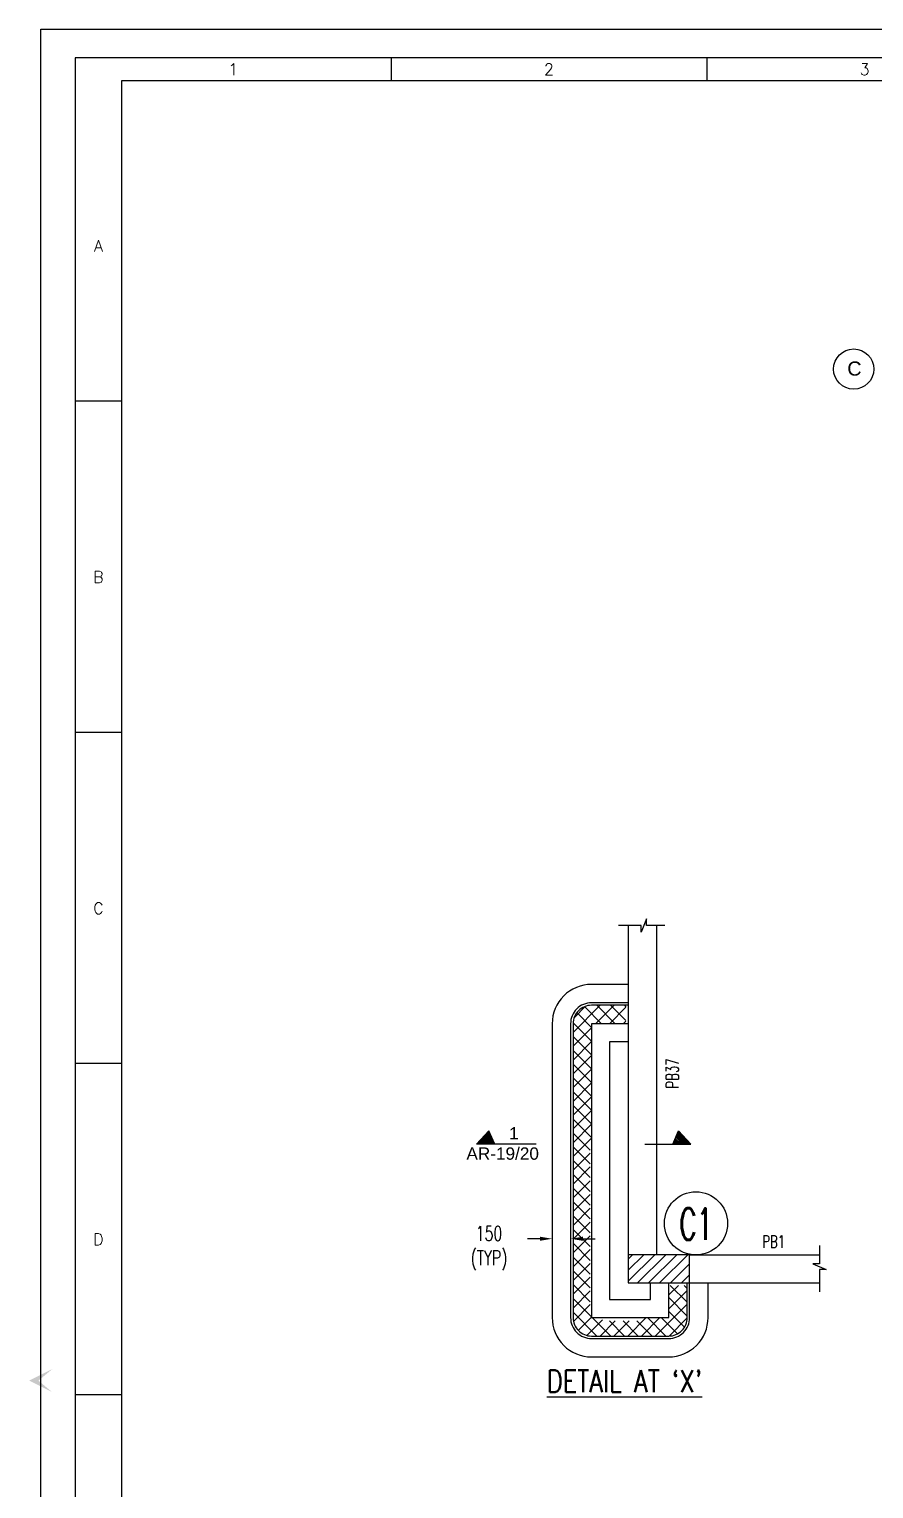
# Model space of a CAD drawing. Header units: millimetres. Extents: x 2659630 to 6742168, y -2425387 to -732288.
# Drawn here: x 2875368 to 2892575, y -930331 to -900602 of the extents above; entities that cross this region are included whole.
import ezdxf
from ezdxf.enums import TextEntityAlignment as Align

# ---------------------------------------------------------------- set-up
doc = ezdxf.new("R2010")
doc.units = ezdxf.units.MM
doc.header["$PDMODE"] = 35
doc.header["$PDSIZE"] = -25
doc.layers.add('G-ANNO-SYMB', color=111, linetype='Continuous', lineweight=9)
for name, color, linetype in [('PNA', 8, 'Continuous'), ('S-BEAM NO', 3, 'Continuous'), ('S-BEAM OUTER', 4, 'Continuous'), ('S-BRECK LINE', 8, 'Continuous'), ('S-COLUMN', 1, 'Continuous'), ('S-COLUMN CIRCLE', 9, 'Continuous'), ('S-COLUMN HATCH', 8, 'Continuous'), ('S-COLUMN NO', 2, 'Continuous'), ('S-DIM-1', 5, 'Continuous'), ('S-GRIDE CIRCLE', 8, 'Continuous'), ('S-GRIDE NO', 1, 'Continuous'), ('S-SECTION MARK', 1, 'Continuous'), ('S-TITIL', 6, 'Continuous')]:
    doc.layers.add(name, color=color, linetype=linetype)
doc.styles.add('Arial', font='arial.ttf', dxfattribs={"height": 123})
doc.styles.add('Arial_1', font='arial.ttf', dxfattribs={"height": 98.353293})
doc.styles.add('ROMANS', font='r.shx', dxfattribs={"width": 0.7})
doc.dimstyles.new('dim100', dxfattribs={"dimtxt": 250, "dimasz": 250, "dimexe": 200, "dimexo": 200, "dimgap": 100, "dimtad": 1, "dimdec": 0, "dimrnd": 1, "dimzin": 0, "dimdsep": 46, "dimtxsty": 'ROMANS', "dimcen": 0, "dimclrd": 5, "dimclre": 5, "dimclrt": 4, "dimadec": 0, "dimazin": 0, "dimtfac": 1, "dimtdec": 0, "dimtix": 1, "dimtofl": 0, "dimtmove": 2, "dimatfit": 3, "dimfxl": 1, "dimtolj": 1, "dimtzin": 0, "dimlwd": -1, "dimlwe": -1, "dimarcsym": 0})
pattern_1 = [(45, (-5143346.47, 981052.52), (-140.316502, 140.316502), []), (135, (-5143346.47, 981052.52), (-140.316502, -140.316502), [])]
pattern_2 = [(45, (2810154.947, -925148.517), (-15.2387667, 15.2387667), [])]
pattern_3 = [(135, (2963173.91, -925148.517), (15.2387667, 15.2387667), [])]

# ---------------------------------------------------------------- blocks, each defined once
blk = doc.blocks.new('FOLDER')
at = {"layer": 'PNA'}
for points in [[(-1250, 2500), (0, 0), (0, 1000)], [(1250, 2500), (0, 0), (0, 1000)]]:
    blk.add_solid(points, dxfattribs=at)
blk = doc.blocks.new('A1_SHEET.')
at = {"flags": 128}
blk.add_lwpolyline([(0, 0), (0, 594), (841, 594), (841, 0)], close=True, dxfattribs=at)
at = {"layer": 'PNA'}
for p, q in [((75.92, 587.8), (75.92, 582.8)), ((144.33, 587.8), (144.33, 582.8)), ((7.5, 513.45), (17.5, 513.45)), ((7.5, 441.7), (17.5, 441.7)), ((7.5, 369.95), (17.5, 369.95)), ((7.5, 298.2), (17.5, 298.2))]:
    blk.add_line(p, q, dxfattribs=at)
at = {"layer": 'PNA', "color": 1}
for points in [[(7.5, 6.2), (833.5, 6.2), (833.5, 587.8), (7.5, 587.8)], [(17.5, 11.2), (828.5, 11.2), (828.5, 582.8), (17.5, 582.8)]]:
    blk.add_lwpolyline(points, close=True, dxfattribs=at)
at = {"layer": 'PNA', "xscale": 0.0020000000001672, "yscale": 0.0020000000001672, "zscale": 0.0020000000001672, "rotation": 270}
blk.add_blockref('FOLDER', (-2.5, 301.2), dxfattribs=at)
at = {"layer": 'PNA', "style": 'ROMANS'}
for s, p in [('1', (41.72, 585.3)), ('2', (110.13, 585.3)), ('3', (178.55, 585.3)), ('A', (12.5, 547.05)), ('B', (12.5, 475.3)), ('C', (12.5, 403.55)), ('D', (12.5, 331.8))]:
    blk.add_text(s, height=2.5, dxfattribs=at).set_placement(p, align=Align.MIDDLE)
blk = doc.blocks.new('*D1817')
at = {"layer": 'Defpoints', "color": 0, "ltscale": 1200}
for p in [(2886022, -924911), (2886397, -924911), (2886022, -925238)]:
    blk.add_point(p, dxfattribs=at)
at = {"layer": 'S-DIM-1', "color": 5}
for p, q in [((2886022, -925111), (2886022, -925438)), ((2886397, -925111), (2886397, -925438)), ((2885772, -925238), (2885522, -925238)), ((2886647, -925238), (2886897, -925238))]:
    blk.add_line(p, q, dxfattribs=at)
at = {"layer": 'S-DIM-1', "color": 5, "ltscale": 1200}
for points in [[(2885772, -925279), (2885772, -925196), (2886022, -925238)], [(2886647, -925196), (2886647, -925279), (2886397, -925238)]]:
    blk.add_solid(points, dxfattribs=at)
at = {"layer": 'S-DIM-1', "color": 4, "ltscale": 1200, "insert": (2884735, -925428), "char_height": 350, "attachment_point": 5, "style": 'ROMANS'}
blk.add_mtext('\\A1;{\\H0.857143x;150\\P(TYP)}', dxfattribs=at)

msp = doc.modelspace()

# ---------------------------------------------------------------- hatches: boundary and pattern name
at = {"layer": 'S-BEAM OUTER', "ltscale": 2500}
h = msp.add_hatch(dxfattribs=at)
h.set_pattern_fill('ANSI37', color=256, scale=62.5, style=0)
h.set_pattern_definition(pattern_1)
h.paths.add_polyline_path([(2886795.214, -923351.402, -0.000331099), (2886797.323, -920857.156, -0.000025241), (2886797.323, -920857.118, -0.395413744), (2887149.873, -920482.155), (2887522.323, -920482.155), (2887522.323, -920857.155), (2887174.765, -920857.155), (2887172.438, -920857.155), (2886822.324, -920857.155), (2886822.324, -923351.402), (2886795.214, -923351.402)])
h.paths.add_polyline_path([(2886447.323, -923351.402), (2886447.323, -920857.156, -0.123195698), (2886491.515, -920680.556, -0.07388942), (2886557.162, -920591.992, -0.198910765), (2886822.324, -920482.156), (2887149.873, -920482.155, 0.395413744), (2886797.323, -920857.118, 0.000025241), (2886797.323, -920857.156, 0.000331099), (2886795.214, -923351.402)])
h.paths.add_polyline_path([(2886447.323, -925849.649), (2886796.412, -925849.649, 0.000091263), (2886797.323, -926537.154, 0.000025241), (2886797.323, -926537.192, 0.091615386), (2886822.323, -926671.354), (2886822.323, -926844.078), (2886957.225, -926844.079, 0.15374737), (2887172.323, -926912.154), (2887859.823, -926912.154), (2887859.823, -927219.079), (2886822.324, -927219.079, -0.414213562), (2886447.323, -926844.078)])
h.paths.add_polyline_path([(2886796.412, -925849.649, -0.00033163), (2886795.214, -923351.402), (2886447.323, -923351.402), (2886447.323, -925849.649), (2886796.412, -925849.649)])
h.paths.add_polyline_path([(2887859.823, -926844.079), (2888397.324, -926844.079), (2888397.324, -926187.149), (2888772.323, -926187.149), (2888772.323, -926537.155, -0.414213197), (2888397.324, -926912.154), (2887859.823, -926912.154)])
h.paths.add_polyline_path([(2888397.324, -927219.079, 0.414213562), (2888772.323, -926844.08), (2888772.323, -926537.155, -0.414213197), (2888397.324, -926912.154), (2887859.823, -926912.154), (2887859.823, -927219.079)])
h = msp.add_hatch(dxfattribs=at)
h.set_pattern_fill('ANSI37', color=256, scale=62.5, style=0)
h.set_pattern_definition(pattern_1)
h.paths.add_polyline_path([(2886795.214, -923351.402, -0.000331099), (2886797.323, -920857.156, -0.000025241), (2886797.323, -920857.118, -0.395413744), (2887149.873, -920482.155), (2887522.323, -920482.155), (2887522.323, -920857.155), (2887174.765, -920857.155), (2887172.438, -920857.155), (2886822.324, -920857.155), (2886822.324, -923351.402), (2886795.214, -923351.402)])
h.paths.add_polyline_path([(2886447.323, -923351.402), (2886447.323, -920857.156, -0.123195698), (2886491.515, -920680.556, -0.07388942), (2886557.162, -920591.992, -0.198910765), (2886822.324, -920482.156), (2887149.873, -920482.155, 0.395413744), (2886797.323, -920857.118, 0.000025241), (2886797.323, -920857.156, 0.000331099), (2886795.214, -923351.402)])
h.paths.add_polyline_path([(2886447.323, -925849.649), (2886796.412, -925849.649, 0.000091263), (2886797.323, -926537.154, 0.000025241), (2886797.323, -926537.192, 0.091615386), (2886822.323, -926671.354), (2886822.323, -926844.078), (2886957.225, -926844.079, 0.15374737), (2887172.323, -926912.154), (2887859.823, -926912.154), (2887859.823, -927219.079), (2886822.324, -927219.079, -0.414213562), (2886447.323, -926844.078)])
h.paths.add_polyline_path([(2886796.412, -925849.649, -0.00033163), (2886795.214, -923351.402), (2886447.323, -923351.402), (2886447.323, -925849.649), (2886796.412, -925849.649)])
h.paths.add_polyline_path([(2887859.823, -926844.079), (2888397.324, -926844.079), (2888397.324, -926187.149), (2888772.323, -926187.149), (2888772.323, -926537.155, -0.414213197), (2888397.324, -926912.154), (2887859.823, -926912.154)])
h.paths.add_polyline_path([(2888397.324, -927219.079, 0.414213562), (2888772.323, -926844.08), (2888772.323, -926537.155, -0.414213197), (2888397.324, -926912.154), (2887859.823, -926912.154), (2887859.823, -927219.079)])
h = msp.add_hatch(dxfattribs=at)
h.set_pattern_fill('ANSI37', color=256, scale=62.5, style=0)
h.set_pattern_definition(pattern_1)
h.paths.add_polyline_path([(2886795.214, -923351.402, -0.000331099), (2886797.323, -920857.156, -0.000025241), (2886797.323, -920857.118, -0.395413744), (2887149.873, -920482.155), (2887522.323, -920482.155), (2887522.323, -920857.155), (2887174.765, -920857.155), (2887172.438, -920857.155), (2886822.324, -920857.155), (2886822.324, -923351.402), (2886795.214, -923351.402)])
h.paths.add_polyline_path([(2886447.323, -923351.402), (2886447.323, -920857.156, -0.123195698), (2886491.515, -920680.556, -0.07388942), (2886557.162, -920591.992, -0.198910765), (2886822.324, -920482.156), (2887149.873, -920482.155, 0.395413744), (2886797.323, -920857.118, 0.000025241), (2886797.323, -920857.156, 0.000331099), (2886795.214, -923351.402)])
h.paths.add_polyline_path([(2886447.323, -925849.649), (2886796.412, -925849.649, 0.000091263), (2886797.323, -926537.154, 0.000025241), (2886797.323, -926537.192, 0.091615386), (2886822.323, -926671.354), (2886822.323, -926844.078), (2886957.225, -926844.079, 0.15374737), (2887172.323, -926912.154), (2887859.823, -926912.154), (2887859.823, -927219.079), (2886822.324, -927219.079, -0.414213562), (2886447.323, -926844.078)])
h.paths.add_polyline_path([(2886796.412, -925849.649, -0.00033163), (2886795.214, -923351.402), (2886447.323, -923351.402), (2886447.323, -925849.649), (2886796.412, -925849.649)])
h.paths.add_polyline_path([(2887859.823, -926844.079), (2888397.324, -926844.079), (2888397.324, -926187.149), (2888772.323, -926187.149), (2888772.323, -926537.155, -0.414213197), (2888397.324, -926912.154), (2887859.823, -926912.154)])
h.paths.add_polyline_path([(2888397.324, -927219.079, 0.414213562), (2888772.323, -926844.08), (2888772.323, -926537.155, -0.414213197), (2888397.324, -926912.154), (2887859.823, -926912.154), (2887859.823, -927219.079)])
at = {"layer": 'S-COLUMN HATCH'}
h = msp.add_hatch(dxfattribs=at)
h.set_pattern_fill('ANSI31', color=8, scale=50, angle=180)
h.set_pattern_definition([(225, (-5655122.32, 995448.28), (112.2532015, -112.2532015), [])])
edge = h.paths.add_edge_path()
edge.add_line((2888822.309, -926137.099), (2887572.309, -926137.099))
edge.add_line((2888822.309, -926137.099), (2888822.312, -925562.099))
edge.add_line((2888822.312, -925562.099), (2887572.312, -925562.099))
edge.add_line((2887572.312, -925562.099), (2887572.309, -926137.099))
at = {"layer": 'S-SECTION MARK', "ltscale": 5}
h = msp.add_hatch(dxfattribs=at)
h.set_pattern_fill('ANSI31', color=256, scale=172.406964, angle=180, style=0)
h.set_pattern_definition(pattern_2)
h.paths.add_polyline_path([(2884738.309, -923055.949), (2884480.222, -923309.539), (2884851.957, -923309.539)])
h = msp.add_hatch(dxfattribs=at)
h.set_pattern_fill('ANSI31', color=256, scale=172.406964, angle=180, style=0)
h.set_pattern_definition(pattern_2)
h.paths.add_polyline_path([(2884738.309, -923055.949), (2884480.222, -923309.539), (2884851.957, -923309.539)])
h = msp.add_hatch(dxfattribs=at)
h.set_pattern_fill('ANSI31', color=256, scale=172.406964, angle=180, style=0)
h.set_pattern_definition(pattern_2)
h.paths.add_polyline_path([(2884738.309, -923055.949), (2884480.222, -923309.539), (2884851.957, -923309.539)])
h = msp.add_hatch(dxfattribs=at)
h.set_pattern_fill('ANSI31', color=256, scale=172.406964, style=0)
h.set_pattern_definition(pattern_3)
h.paths.add_polyline_path([(2888590.549, -923055.949), (2888848.635, -923309.539), (2888476.9, -923309.539)])
h = msp.add_hatch(dxfattribs=at)
h.set_pattern_fill('ANSI31', color=256, scale=172.406964, style=0)
h.set_pattern_definition(pattern_3)
h.paths.add_polyline_path([(2888590.549, -923055.949), (2888848.635, -923309.539), (2888476.9, -923309.539)])
h = msp.add_hatch(dxfattribs=at)
h.set_pattern_fill('ANSI31', color=256, scale=172.406964, style=0)
h.set_pattern_definition(pattern_3)
h.paths.add_polyline_path([(2888590.549, -923055.949), (2888848.635, -923309.539), (2888476.9, -923309.539)])

# ---------------------------------------------------------------- linework, layer by layer
at = {"layer": 'S-BEAM OUTER', "extrusion": (2.48822e-08, -4.97393e-09, 1)}
for p, q in [((2887572.164, -918855.829, 0.092), (2887572.323, -926137.149)), ((2887572.164, -918855.829, 0.092), (2887572.323, -926137.149)), ((2887572.164, -918855.829, 0.092), (2887572.323, -926137.149)), ((2888145.516, -918855.829, 0), (2888147.321, -925562.141, 0)), ((2888145.516, -918855.829, 0), (2888147.321, -925562.141, 0)), ((2888145.516, -918855.829, 0), (2888147.321, -925562.141, 0))]:
    msp.add_line(p, q, dxfattribs=at)
at = {"layer": 'S-BEAM OUTER', "ltscale": 2500}
for p, q in [((2886822.324, -920857.155), (2886822.323, -926844.078)), ((2886822.324, -920857.155), (2886822.323, -926844.078)), ((2886822.324, -920857.155), (2886822.323, -926844.078)), ((2887572.323, -920857.155), (2886822.324, -920857.155)), ((2887572.323, -920857.155), (2886822.324, -920857.155)), ((2887572.323, -920857.155), (2886822.324, -920857.155)), ((2887192.324, -921227.155), (2887192.323, -926474.079)), ((2887572.323, -921227.155), (2887192.324, -921227.155)), ((2888027.324, -926474.079), (2888027.324, -926137.149)), ((2888397.324, -926844.079), (2888397.324, -926137.149)), ((2888397.324, -926844.079), (2888397.324, -926137.149)), ((2888397.324, -926844.079), (2888397.324, -926137.149)), ((2887192.323, -926474.079), (2888027.324, -926474.079)), ((2886822.323, -926844.078), (2888397.324, -926844.079)), ((2886822.323, -926844.078), (2888397.324, -926844.079)), ((2886822.323, -926844.078), (2888397.324, -926844.079))]:
    msp.add_line(p, q, dxfattribs=at)
at = {"layer": 'S-BEAM OUTER'}
for p, q in [((2888822.312, -925562.099), (2891468.872, -925562.099)), ((2888772.323, -926137.149), (2891468.872, -926137.149))]:
    msp.add_line(p, q, dxfattribs=at)
at = {"layer": 'S-BEAM OUTER', "ltscale": 2500}
for points in [[(2887572.245, -920057.155), (2886822.324, -920057.156, 0.198912025), (2886256.646, -920291.467, 0.198920722), (2886022.323, -920857.199), (2886022.323, -926844.078, 0.198912367), (2886256.638, -927409.764, 0.198912367), (2886822.324, -927644.079), (2888397.324, -927644.079, 0.198912367), (2888963.009, -927409.765, 0.198912367), (2889197.323, -926844.08), (2889197.323, -926137.149)], [(2887572.246, -920432.155), (2886822.324, -920432.156, 0.198916762), (2886521.806, -920556.638, 0.198919057), (2886397.323, -920857.192), (2886397.323, -926844.078, 0.198912367), (2886521.803, -927144.599, 0.198912367), (2886822.324, -927269.079), (2888397.324, -927269.079, 0.198912367), (2888697.844, -927144.6, 0.198912367), (2888822.323, -926844.08), (2888822.323, -926137.149)], [(2887572.246, -920432.155), (2886822.324, -920432.156, 0.198916762), (2886521.806, -920556.638, 0.198919057), (2886397.323, -920857.192), (2886397.323, -926844.078, 0.198912367), (2886521.803, -927144.599, 0.198912367), (2886822.324, -927269.079), (2888397.324, -927269.079, 0.198912367), (2888697.844, -927144.6, 0.198912367), (2888822.323, -926844.08), (2888822.323, -926137.149)], [(2887572.246, -920432.155), (2886822.324, -920432.156, 0.198916762), (2886521.806, -920556.638, 0.198919057), (2886397.323, -920857.192), (2886397.323, -926844.078, 0.198912367), (2886521.803, -927144.599, 0.198912367), (2886822.324, -927269.079), (2888397.324, -927269.079, 0.198912367), (2888697.844, -927144.6, 0.198912367), (2888822.323, -926844.08), (2888822.323, -926137.149)], [(2887572.246, -920482.155), (2886822.324, -920482.156, 0.19891675), (2886557.162, -920591.992, 0.198895678), (2886447.323, -920857.156), (2886447.323, -926844.078, 0.198912367), (2886557.158, -927109.244, 0.198912367), (2886822.324, -927219.079), (2888397.324, -927219.079, 0.198912367), (2888662.488, -927109.244, 0.198912367), (2888772.323, -926844.08), (2888772.323, -926137.149)], [(2887572.246, -920482.155), (2886822.324, -920482.156, 0.19891675), (2886557.162, -920591.992, 0.198895678), (2886447.323, -920857.156), (2886447.323, -926844.078, 0.198912367), (2886557.158, -927109.244, 0.198912367), (2886822.324, -927219.079), (2888397.324, -927219.079, 0.198912367), (2888662.488, -927109.244, 0.198912367), (2888772.323, -926844.08), (2888772.323, -926137.149)], [(2887572.246, -920482.155), (2886822.324, -920482.156, 0.19891675), (2886557.162, -920591.992, 0.198895678), (2886447.323, -920857.156), (2886447.323, -926844.078, 0.198912367), (2886557.158, -927109.244, 0.198912367), (2886822.324, -927219.079), (2888397.324, -927219.079, 0.198912367), (2888662.488, -927109.244, 0.198912367), (2888772.323, -926844.08), (2888772.323, -926137.149)]]:
    msp.add_lwpolyline(points, format="xyb", dxfattribs=at)
at = {"layer": 'S-BRECK LINE'}
for points in [[(2888318.091, -918855.829), (2887944.944, -918855.829), (2887944.944, -918718.455), (2887832.128, -918993.202), (2887832.128, -918855.829), (2887374.422, -918855.829)], [(2891468.872, -925375.525), (2891468.872, -925748.673), (2891331.498, -925748.673), (2891606.246, -925861.488), (2891468.872, -925861.488), (2891468.872, -926319.194)]]:
    msp.add_lwpolyline(points, dxfattribs=at)
at = {"layer": 'S-COLUMN', "color": 1}
msp.add_lwpolyline([(2887572.309, -926137.099), (2888822.309, -926137.099), (2888822.312, -925562.099), (2887572.312, -925562.099), (2887572.309, -926137.099)], dxfattribs=at)
at = {"layer": 'S-COLUMN CIRCLE'}
msp.add_circle((2888951.127, -924924.286), 642.857, dxfattribs=at)
at = {"layer": 'S-GRIDE CIRCLE'}
msp.add_circle((2892164.752, -907524.947), 409.836, dxfattribs=at)
msp.add_circle((2892164.752, -907524.947), 409.836, dxfattribs=at)
msp.add_circle((2892164.752, -907524.947), 409.836, dxfattribs=at)
at = {"layer": 'S-SECTION MARK'}
for p, q in [((2884480.222, -923309.539), (2884732.241, -923042.41)), ((2884480.222, -923309.539), (2884738.309, -923055.949)), ((2884480.222, -923309.539), (2884738.309, -923055.949)), ((2884851.957, -923309.539), (2884732.241, -923042.41)), ((2888476.9, -923309.539), (2888596.616, -923042.41)), ((2888848.635, -923309.539), (2888590.549, -923055.949)), ((2888848.635, -923309.539), (2888590.549, -923055.949)), ((2888848.635, -923309.539), (2888596.616, -923042.41)), ((2885293.08, -923309.539), (2884480.222, -923309.539)), ((2885293.08, -923309.539), (2884480.222, -923309.539)), ((2885699.509, -923309.539), (2884480.222, -923309.539)), ((2887910.367, -923309.539), (2888848.635, -923309.539))]:
    msp.add_line(p, q, dxfattribs=at)

# ---------------------------------------------------------------- block references
at = {"xscale": 94.00879904875153, "yscale": 94.00879904875153, "zscale": 94.00879904875153}
msp.add_blockref('A1_SHEET.', (2875603.059, -956443.07), dxfattribs=at)

# ---------------------------------------------------------------- texts
at = {"layer": 'G-ANNO-SYMB', "attachment_point": 2, "line_spacing_factor": 0.938532, "style": 'Arial_1'}
for s, insert, char_height, width in [('1', (2885242.485, -922964.655), 250.389, 232.16303), ('AR-19/20', (2885013.69, -923377.651), 250.3892, 1224.96544)]:
    msp.add_mtext(s, dxfattribs=dict(at, insert=insert, char_height=char_height, width=width))
at = {"layer": 'S-BEAM NO', "style": 'ROMANS', "width": 0.7}
msp.add_text('PB37', height=250, rotation=90, dxfattribs=at).set_placement((2888469.452, -921869.615, 0), align=Align.MIDDLE_CENTER)
msp.add_text('PB1', height=250, dxfattribs=at).set_placement((2890533.198, -925296.194, 0.046), align=Align.MIDDLE_CENTER)
at = {"layer": 'S-COLUMN NO', "style": 'ROMANS', "width": 0.6}
msp.add_text('C1', height=642.8571, dxfattribs=at).set_placement((2888954.548, -924938.112, 0), align=Align.MIDDLE_CENTER)
msp.add_text('C1', height=642.8571, dxfattribs=at).set_placement((2888954.548, -924938.112, 0), align=Align.MIDDLE_CENTER)
msp.add_text('C1', height=642.8571, dxfattribs=at).set_placement((2888954.548, -924938.112, 0), align=Align.MIDDLE_CENTER)
at = {"layer": 'S-GRIDE NO', "style": 'Arial'}
msp.add_text('C', height=287.919, dxfattribs=at).set_placement((2892033.927, -907657.949))
at = {"layer": 'S-TITIL', "lineweight": 30, "style": 'ROMANS', "width": 0.8}
msp.add_text("%%UDETAIL AT `X'", height=450, dxfattribs=at).set_placement((2885915.931, -928364.251))

# ---------------------------------------------------------------- dimensions: what is measured, and where the dimension line sits
at = {"layer": 'S-DIM-1'}
dim = msp.add_linear_dim(base=(2886022.323, -925237.632), p1=(2886397.323, -924911.453), p2=(2886022.323, -924911.453), text='{\\H0.857143x;150\\X(TYP)}', dimstyle='dim100', override={"dimtxt": 350}, dxfattribs=at)
dim.commit()
dim.dimension.update_dxf_attribs({"geometry": '*D1817', "text_midpoint": (2884734.993, -925427.904), "dimtype": 160})

doc.saveas('drawing.dxf')
